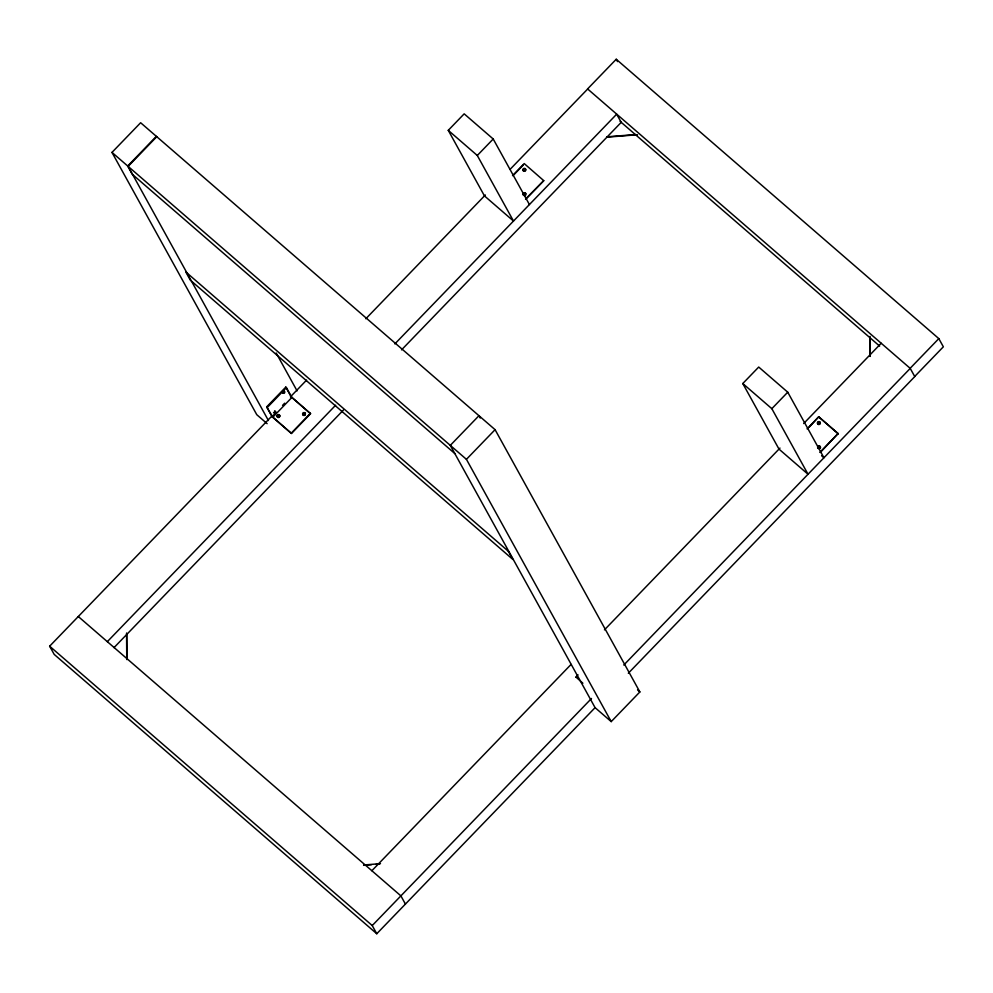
<?xml version="1.0" encoding="UTF-8"?>
<svg xmlns="http://www.w3.org/2000/svg" width="993" height="993" viewBox="0 0 993 993"><rect width="100%" height="100%" fill="white"/><g stroke="black" fill="none" stroke-linecap="round" stroke-linejoin="round"><path stroke-width="1.49" d="M282.993 391.813C281.131 395.264 286.543 390.15 283.489 391.292M267.142 423.663L256.777 414.689L111.986 152.401L140.634 122.735L495.085 429.671L639.864 691.947L611.216 721.613L595.08 707.649L450.301 445.373L478.949 415.707L480.24 418.041M156.36 136.351L127.712 166.017L132.23 174.222L454.819 453.565M156.77 136.699L128.122 166.377L268.42 420.536M448.265 130.331L477.298 155.479L513.493 221.042L484.46 195.906L448.265 130.331L464.178 113.847L493.211 138.995L529.418 204.558M477.298 155.479L493.211 138.995M266.683 406.869L285.785 387.096L286.431 387.655L291.855 397.485L272.752 417.271L266.683 406.869L272.107 416.712L291.47 433.469L310.561 413.684L291.036 396.604M267.328 407.428L286.431 387.655M914.702 376.471L943.35 346.805L938.819 338.613L616.231 59.257L587.583 88.923L910.233 368.391L623.803 665.037M594.944 707.798L376.769 933.743L54.181 654.387L49.65 646.195L272.132 415.794M290.44 396.828L306.589 380.108M365.821 318.765L485.341 194.988M510.117 169.331L587.645 89.047M275.049 413.063C272.516 410.742 280.274 410.332 271.933 416.377L291.47 433.469M282.546 405.392L284.668 403.195M512.537 175.662L524.217 163.572L543.754 180.652L525.707 199.345M513.791 174.88L523.336 164.999M291.284 433.134L310.387 413.361M525.533 199.01L543.754 180.652M107.331 641.664L335.622 405.243M394.854 343.913L616.678 114.183L621.208 122.375L401.532 349.884M114.009 647.635L343.379 410.097M611.216 721.613L466.425 459.337L495.085 429.671M742.789 383.534L771.834 408.682L808.029 474.244L778.996 449.109L742.789 383.534L758.714 367.05L787.747 392.198L823.942 457.761L821.621 455.75M771.834 408.682L787.747 392.198M371.854 870.737L571.074 664.429M604.452 629.86L779.977 448.079M803.672 423.552L881.201 343.255M807.073 428.864L818.741 416.775L838.104 433.531L820.243 452.547M809.369 426.99L818.741 416.775M576.039 677.313L577.988 674.793M820.057 452.212L838.104 433.531M938.819 338.613L910.171 368.279L914.764 376.595L628.321 673.229M376.769 933.743L372.238 925.55L591.493 698.489M274.627 410.854L275.26 411.425L273.534 412.852M606.636 136.835L635.83 134.552M606.822 137.171L637.543 134.75M363.562 864.99L380.468 863.674M363.748 865.325L371.432 864.717M376.037 864.357L379.115 864.121M620.166 121.419L879.637 346.11M818.927 417.097L838.278 433.867M111.986 152.401L466.425 459.337M637.556 689.949L639.864 691.947M310.561 413.684L291.21 396.927L285.785 387.096M575.866 676.99L582.879 683.234M78.298 616.529L400.887 895.872L405.417 904.077M49.65 646.195L372.238 925.55M616.231 59.257L617.522 61.603M276.178 353.011L297.068 390.87M870.079 336.428L870.216 356.425M869.905 337.632L870.042 356.09M126.744 633.46L126.93 659.613M126.57 633.137L126.756 659.278M525.793 194.901A1.39 1.266 -28.9 0 1 523.932 195.522M523.435 195.087A1.39 1.266 -28.9 0 1 523.919 193.287A1.39 1.266 -28.9 0 1 525.781 193.61M817.971 448.29A1.39 1.266 -28.9 0 1 818.356 446.552A1.39 1.266 -28.9 0 1 820.168 446.639A1.39 1.266 -28.9 0 1 820.106 448.389M817.599 447.334A1.39 1.266 -28.9 0 1 819.411 445.969A1.39 1.266 -28.9 0 1 820.007 447.967A1.39 1.266 -28.9 0 1 817.785 447.967M279.492 417.048A1.39 1.266 -28.9 0 1 277.295 416.849A1.39 1.266 -28.9 0 1 278.388 414.925A1.39 1.266 -28.9 0 1 279.84 416.439M305.335 414.739A1.39 1.266 -28.9 0 1 303.287 415.248A1.39 1.266 -28.9 0 1 303.275 413.274A1.39 1.266 -28.9 0 1 305.335 413.448A1.39 1.266 -28.9 0 1 303.635 415.136A1.39 1.266 -28.9 0 1 303.014 413.026A1.39 1.266 -28.9 0 1 305.285 413.423M283.191 393.191C285.202 394.544 285.425 389.008 283.191 393.191M508.366 551.276L185.778 271.921L190.296 280.113L512.885 559.469L508.366 551.276M524.093 171.268A1.39 1.266 -28.9 0 0 525.744 169.555A1.39 1.266 -28.9 0 0 523.472 169.145A1.39 1.266 -28.9 0 0 524.093 171.268M524.081 195.298A1.39 1.266 -28.9 0 0 525.744 193.585A1.39 1.266 -28.9 0 0 523.46 193.176A1.39 1.266 -28.9 0 0 524.081 195.298M523.919 170.933A1.39 1.266 -28.9 0 0 525.57 169.22A1.39 1.266 -28.9 0 0 523.286 168.822A1.39 1.266 -28.9 0 0 523.919 170.933M818.629 424.47A1.39 1.266 -28.9 0 0 820.28 422.757A1.39 1.266 -28.9 0 0 817.996 422.348A1.39 1.266 -28.9 0 0 818.629 424.47M818.443 424.135A1.39 1.266 -28.9 0 0 820.094 422.422A1.39 1.266 -28.9 0 0 817.822 422.025A1.39 1.266 -28.9 0 0 818.443 424.135M277.99 417.147A1.39 1.266 -28.9 0 0 279.654 415.434A1.39 1.266 -28.9 0 0 277.37 415.037A1.39 1.266 -28.9 0 0 277.99 417.147"/></g></svg>
